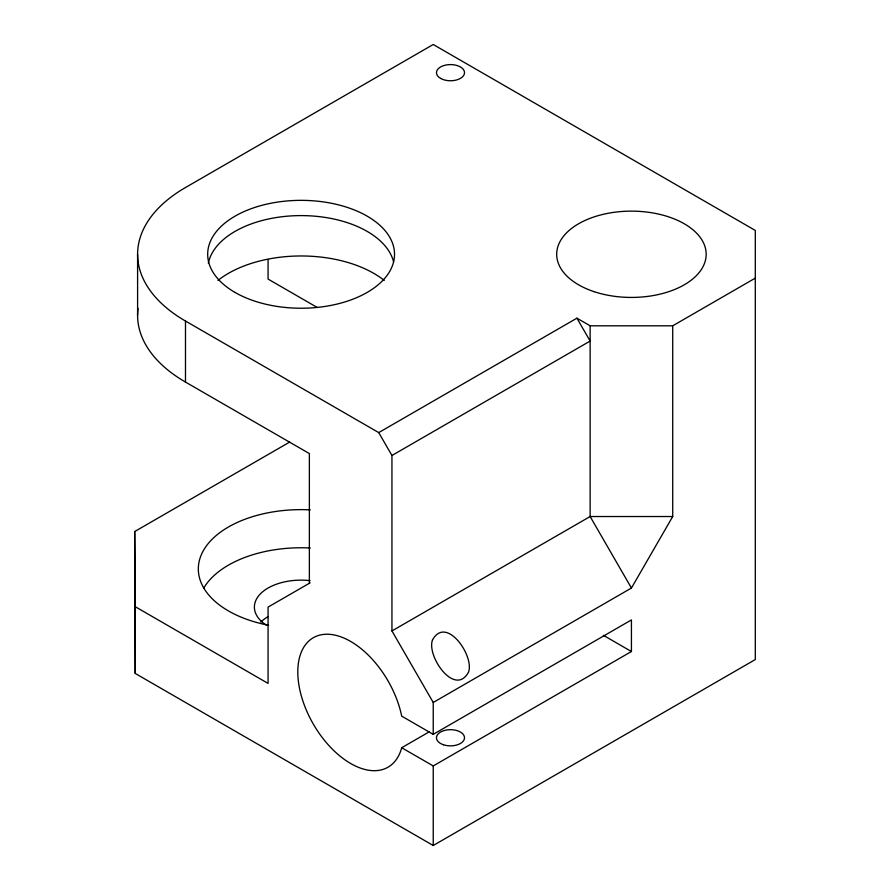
<?xml version="1.0" encoding="UTF-8"?>
<svg xmlns="http://www.w3.org/2000/svg" width="890" height="890" viewBox="0 0 890 890"><rect width="100%" height="100%" fill="white"/><g stroke="black" fill="none" stroke-linecap="round" stroke-linejoin="round"><path stroke-width="1.33" d="M433.23 734.35L631.433 619.918L631.433 651.513L433.23 765.934L401.702 747.734A74.749 43.154 60 0 1 320.333 734.951A74.749 43.154 60 0 1 320.333 634.971A74.749 43.154 60 0 1 401.702 716.139L433.23 734.35L433.23 702.466L631.433 588.034L672.718 516.523L672.718 325.807L755.298 278.125M309.364 583.261L309.364 453.577L185.487 382.066L185.487 321.034A163.504 94.396 0 0 1 185.487 187.534L433.23 44.5L755.298 230.443L755.298 659.557L433.23 845.5L135.224 673.441L134.702 531.541L289.673 442.063M185.487 321.034L378.728 432.596L576.92 318.175L590.137 325.807L672.718 325.807M433.23 702.466L391.945 630.943L391.945 455.491L590.137 341.059L576.92 318.175M310.109 582.839L268.068 607.102L268.068 683.398L135.224 606.691L134.702 531.541M391.945 630.943L590.137 516.523L672.718 516.523M401.702 747.734L429.325 731.78M317.318 307.517L268.068 279.082L268.068 259.869M603.398 635.327L631.433 651.513M631.433 588.034L590.137 516.523L590.137 325.807M378.728 432.596L391.945 455.491M433.23 765.934L433.23 845.5M137.594 254.284L137.594 315.316M135.224 606.691L135.224 673.441M217.95 280.439A102.773 59.341 0 0 1 384.257 280.439M208.327 263.14A93.428 53.945 0 0 1 299.986 215.603A93.428 53.945 0 0 1 393.58 261.86M185.487 382.066A163.504 94.396 0 0 1 138.028 308.452M268.58 625.247A102.773 59.341 0 0 1 200.495 556.828A102.773 59.341 0 0 1 310.321 509.87M203.721 588.134A102.773 59.341 0 0 1 310.321 548.006M260.792 622.088A46.714 26.967 0 0 1 267.957 616.703M266.655 625.325A46.714 26.967 0 0 1 260.358 593.908A46.714 26.967 0 0 1 310.076 580.636M432.451 640.077C426.488 656.331 454.99 697.315 468.552 672.095C474.515 655.841 446.012 614.856 432.451 640.077M235.038 292.432A93.428 53.945 0 0 0 391.344 268.246A93.428 53.945 0 0 0 276.923 202.186A93.428 53.945 0 0 0 235.038 292.432M443.487 744.774A14.018 8.088 0 0 0 464.513 737.765A14.018 8.088 0 0 0 443.487 730.757A14.018 8.088 0 0 0 443.487 744.774M440.595 78.398A14.018 8.088 0 0 0 464.035 74.771A14.018 8.088 0 0 0 446.869 64.859A14.018 8.088 0 0 0 440.595 78.398M594.053 291.653A74.749 43.154 0 0 0 706.171 254.284A74.749 43.154 0 0 0 594.053 216.915A74.749 43.154 0 0 0 594.053 291.653"/></g></svg>
